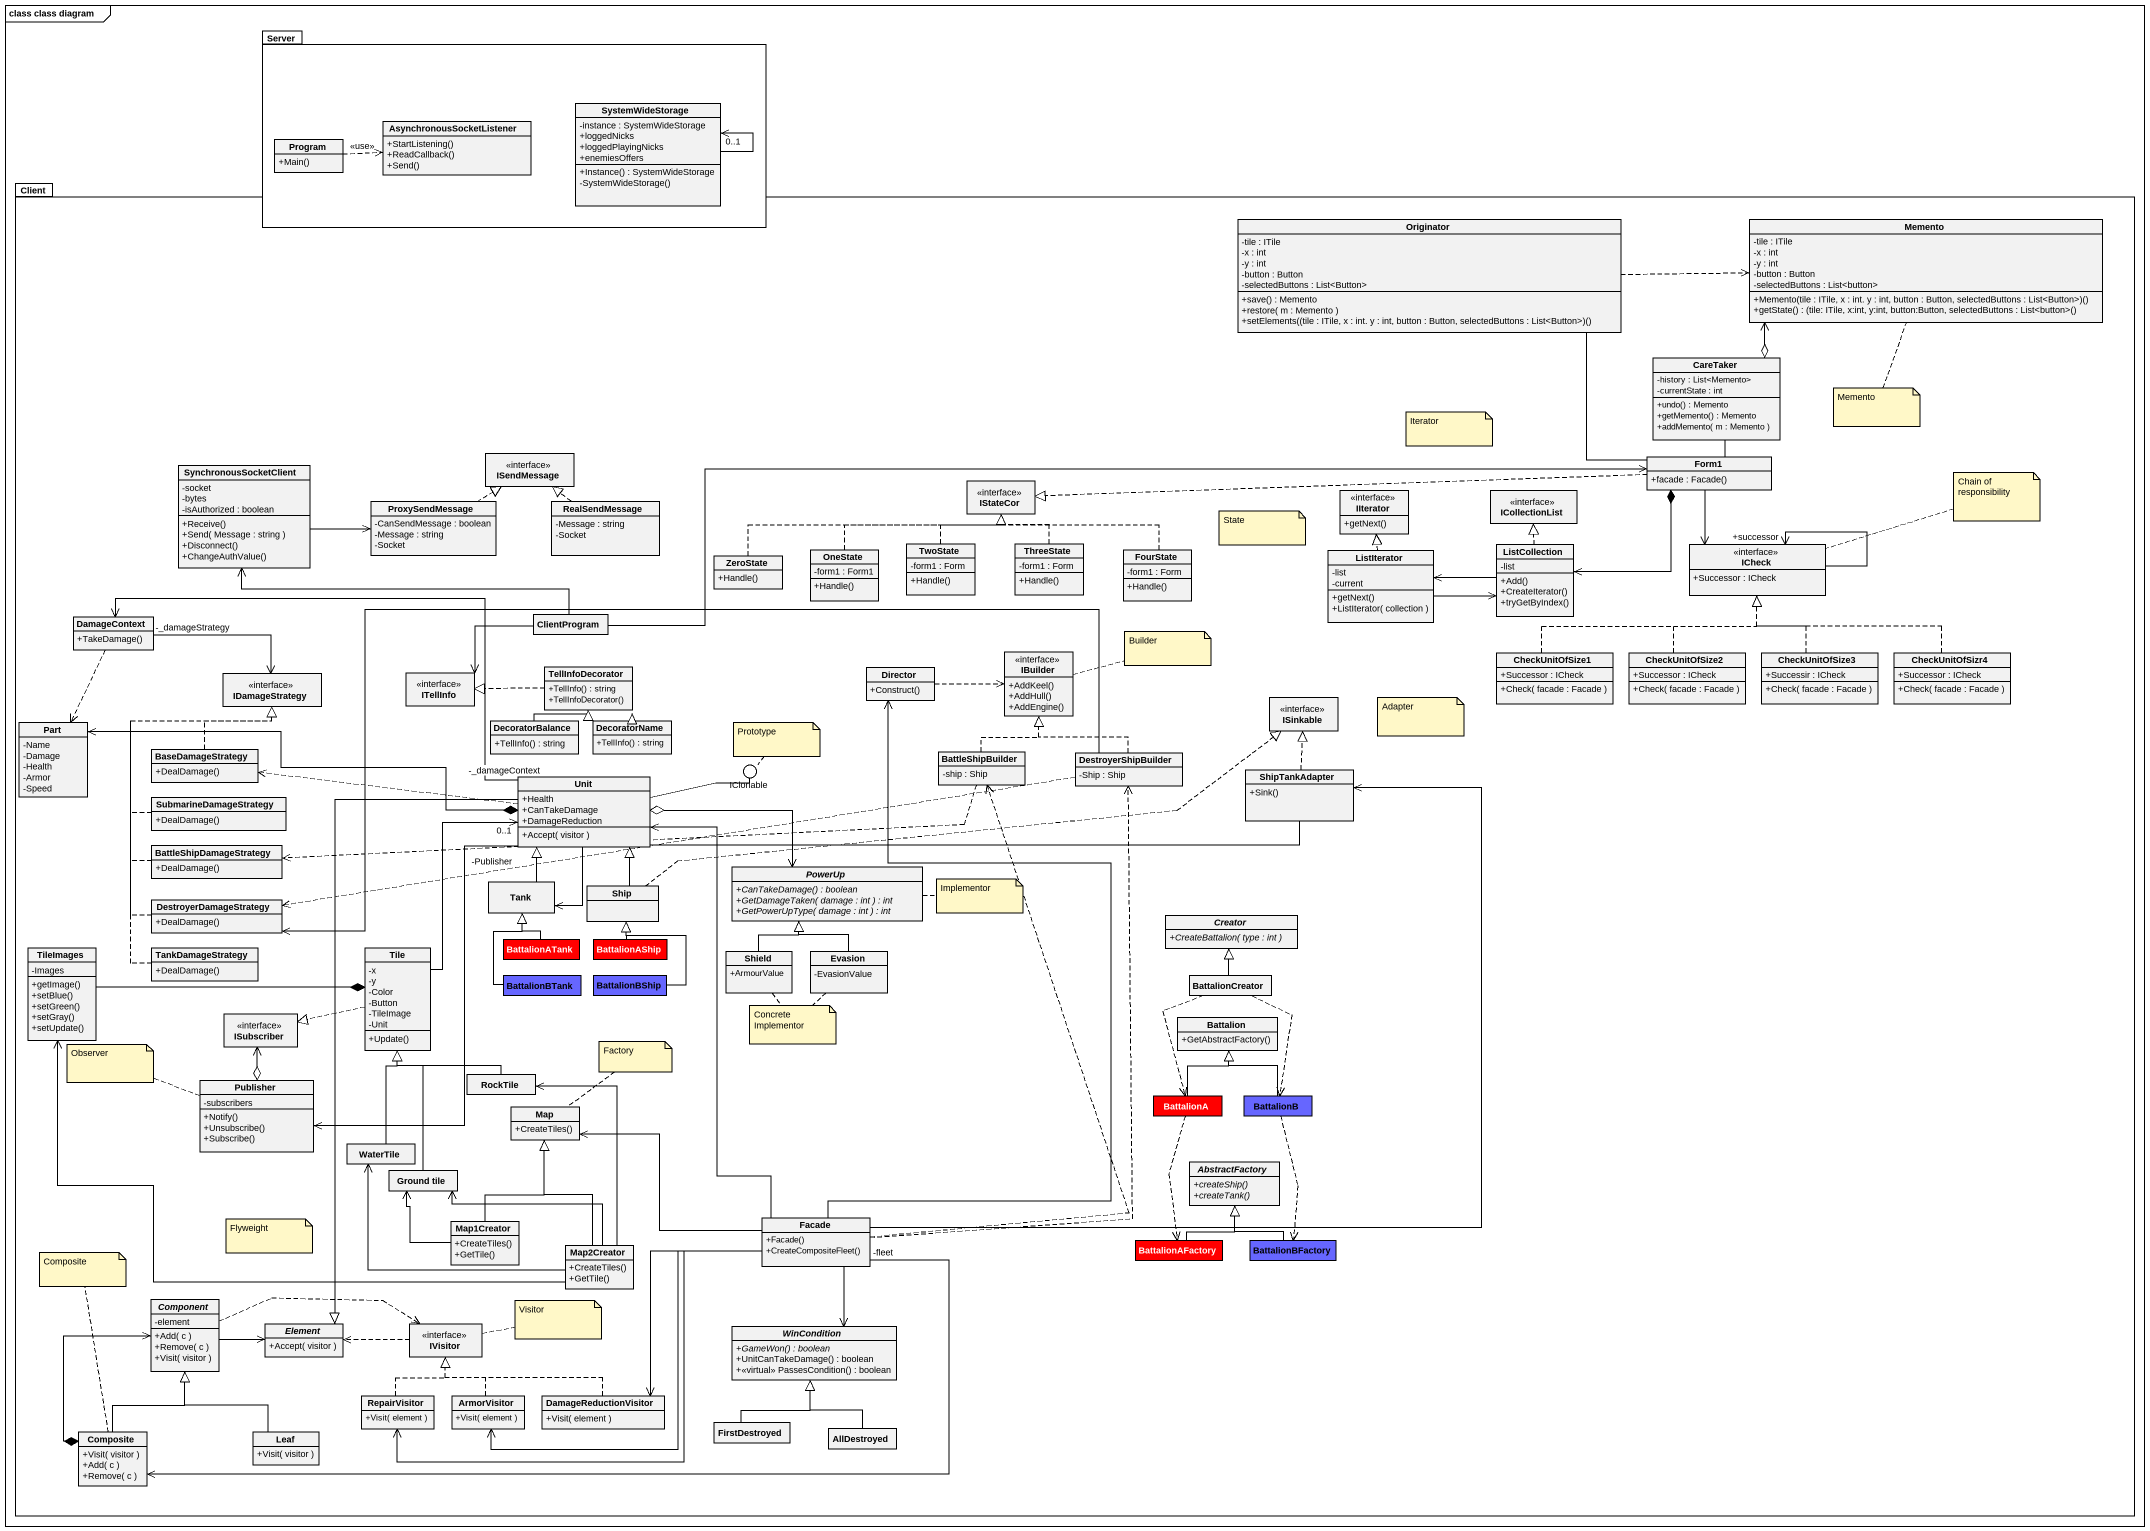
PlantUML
@startuml
mainframe class class diagram
allowmixing
hide circle
hide empty members
skinparam classAttributeIconSize 0
package Server {
  class AsynchronousSocketListener {
    +StartListening()
    +ReadCallback()
    +Send()
  }
  class SystemWideStorage {
    -instance : SystemWideStorage
    +loggedNicks
    +loggedPlayingNicks
    +enemiesOffers
    +Instance() : SystemWideStorage
    -SystemWideStorage()
  }
  class Program {
    +Main()
  }
}
package Client {
  class Originator {
    -tile : ITile
    -x : int
    -y : int
    -button : Button
    -selectedButtons : List<Button>
    +save() : Memento
    +restore( m : Memento )
    +setElements((tile : ITile, x : int. y : int, button : Button, selectedButtons : List<Button>)()
  }
  class Memento {
    -tile : ITile
    -x : int
    -y : int
    -button : Button
    -selectedButtons : List<button>
    +Memento(tile : ITile, x : int. y : int, button : Button, selectedButtons : List<Button>)()
    +getState() : (tile: ITile, x:int, y:int, button:Button, selectedButtons : List<button>()
  }
  class CareTaker {
    -history : List<Memento>
    -currentState : int
    +undo() : Memento
    +getMemento() : Memento
    +addMemento( m : Memento )
  }
  class SynchronousSocketClient {
    -socket
    -bytes
    -isAuthorized : boolean
    +Receive()
    +Send( Message : string )
    +Disconnect()
    +ChangeAuthValue()
  }
  interface ISendMessage
  class Form1 {
    +facade : Facade()
  }
  class ProxySendMessage {
    -CanSendMessage : boolean
    -Message : string
    -Socket
  }
  class RealSendMessage {
    -Message : string
    -Socket
  }
  interface IStateCor
  interface IIterator {
    +getNext()
  }
  interface ICollectionList
  class TwoState {
    -form1 : Form
    +Handle()
  }
  class ThreeState {
    -form1 : Form
    +Handle()
  }
  class ListCollection {
    -list
    +Add()
    +CreateIterator()
    +tryGetByIndex()
  }
  interface ICheck {
    +Successor : ICheck
  }
  class ZeroState {
    +Handle()
  }
  class OneState {
    -form1 : Form1
    +Handle()
  }
  class FourState {
    -form1 : Form
    +Handle()
  }
  class ListIterator {
    -list
    -current
    +getNext()
    +ListIterator( collection )
  }
  class DamageContext {
    +TakeDamage()
  }
  class ClientProgram
  interface IBuilder {
    +AddKeel()
    +AddHull()
    +AddEngine()
  }
  class CheckUnitOfSize1 {
    +Successor : ICheck
    +Check( facade : Facade )
  }
  class CheckUnitOfSize2 {
    +Successor : ICheck
    +Check( facade : Facade )
  }
  class CheckUnitOfSize3 {
    +Successir : ICheck
    +Check( facade : Facade )
  }
  class CheckUnitOfSizr4 {
    +Successor : ICheck
    +Check( facade : Facade )
  }
  interface IDamageStrategy
  interface ITellInfo
  class TellInfoDecorator {
    +TellInfo() : string
    +TellInfoDecorator()
  }
  class Director {
    +Construct()
  }
  interface ISinkable
  class Part {
    -Name
    -Damage
    -Health
    -Armor
    -Speed
  }
  class DecoratorBalance {
    +TellInfo() : string
  }
  class DecoratorName {
    +TellInfo() : string
  }
  class BaseDamageStrategy {
    +DealDamage()
  }
  class Unit {
    +Health
    +CanTakeDamage
    +DamageReduction
    +Accept( visitor )
  }
  class BattleShipBuilder {
    -ship : Ship
  }
  class DestroyerShipBuilder {
    -Ship : Ship
  }
  class ShipTankAdapter {
    +Sink()
  }
  class SubmarineDamageStrategy {
    +DealDamage()
  }
  class BattleShipDamageStrategy {
    +DealDamage()
  }
  class Tank
  class Ship
  abstract class PowerUp {
    {abstract} +CanTakeDamage() : boolean
    {abstract} +GetDamageTaken( damage : int ) : int
    {abstract} +GetPowerUpType( damage : int ) : int
  }
  class DestroyerDamageStrategy {
    +DealDamage()
  }
  abstract class Creator {
    {abstract} +CreateBattalion( type : int )
  }
  class TileImages {
    -Images
    +getImage()
    +setBlue()
    +setGreen()
    +setGray()
    +setUpdate()
  }
  class TankDamageStrategy {
    +DealDamage()
  }
  class Tile {
    -x
    -y
    -Color
    -Button
    -TileImage
    -Unit
    +Update()
  }
  class BattalionATank #FF0000
  class BattalionAShip #FF0000
  class Shield {
    +ArmourValue
  }
  class Evasion {
    -EvasionValue
  }
  class BattalionBTank #6666FF
  class BattalionBShip #6666FF
  class BattalionCreator
  interface ISubscriber
  class Battalion {
    +GetAbstractFactory()
  }
  class Publisher {
    -subscribers
    +Notify()
    +Unsubscribe()
    +Subscribe()
  }
  class RockTile
  class "Map" as Map_ {
    +CreateTiles()
  }
  class BattalionA #FF0000
  class BattalionB #6666FF
  class WaterTile
  abstract class AbstractFactory {
    {abstract} +createShip()
    {abstract} +createTank()
  }
  class "Ground tile" as Ground_tile
  class Map1Creator {
    +CreateTiles()
    +GetTile()
  }
  class Map2Creator {
    +CreateTiles()
    +GetTile()
  }
  class Facade {
    +Facade()
    +CreateCompositeFleet()
  }
  class BattalionAFactory #FF0000
  class BattalionBFactory #6666FF
  abstract class "Component" as Component_ {
    -element
    +Add( c )
    +Remove( c )
    +Visit( visitor )
  }
  abstract class Element {
    +Accept( visitor )
  }
  interface IVisitor
  abstract class WinCondition {
    {abstract} +GameWon() : boolean
    +UnitCanTakeDamage() : boolean
    +<<virtual>> PassesCondition() : boolean
  }
  class RepairVisitor {
    +Visit( element )
  }
  class ArmorVisitor {
    +Visit( element )
  }
  class DamageReductionVisitor {
    +Visit( element )
  }
  class Composite {
    +Visit( visitor )
    +Add( c )
    +Remove( c )
  }
  class Leaf {
    +Visit( visitor )
  }
  class FirstDestroyed
  class AllDestroyed
}
() IClonable
Client -left- IClonable
SystemWideStorage --> "0..1" SystemWideStorage
Program .right.> AsynchronousSocketListener : <<use>>
Originator .right.> Memento
CareTaker o-up-> Memento
SynchronousSocketClient -right-> ProxySendMessage
Form1 -up- Originator
Form1 -up- CareTaker
Form1 .left.|> IStateCor
Form1 *--> ListCollection
Form1 --> ICheck
ProxySendMessage .up.|> ISendMessage
RealSendMessage .up.|> ISendMessage
TwoState .up.|> IStateCor
ThreeState .up.|> IStateCor
ListCollection .up.|> ICollectionList
ListCollection -left-> ListIterator
ICheck --> "+successor" ICheck
ZeroState .right.|> IStateCor
OneState .right.|> IStateCor
FourState .left.|> IStateCor
ListIterator .up.|> IIterator
ListIterator -right-> ListCollection
DamageContext "-_damageStrategy" -right-> IDamageStrategy
DamageContext ..> Part
ClientProgram -left-> SynchronousSocketClient
ClientProgram -right-> Form1
ClientProgram -left-> ITellInfo
CheckUnitOfSize1 .right.|> ICheck
CheckUnitOfSize2 .up.|> ICheck
CheckUnitOfSize3 .up.|> ICheck
CheckUnitOfSizr4 .left.|> ICheck
TellInfoDecorator .left.|> ITellInfo
Director .right.> IBuilder
DecoratorBalance -up-|> TellInfoDecorator
DecoratorName -up-|> TellInfoDecorator
BaseDamageStrategy .up.|> IDamageStrategy
Unit "-_damageContext" -left-> DamageContext
Unit *-left-> Part
Unit .left.> BaseDamageStrategy
Unit -right- IClonable
Unit o-right-> PowerUp
Unit "-Publisher" --> Publisher
Unit --|> Element
BattleShipBuilder .up.|> IBuilder
BattleShipBuilder .left.> BattleShipDamageStrategy
DestroyerShipBuilder .up.|> IBuilder
DestroyerShipBuilder -left-> DestroyerDamageStrategy
DestroyerShipBuilder .left.> DestroyerDamageStrategy
ShipTankAdapter .up.|> ISinkable
ShipTankAdapter -left-> Tank
SubmarineDamageStrategy .up.|> IDamageStrategy
BattleShipDamageStrategy .up.|> IDamageStrategy
Tank -up-|> Unit
Ship .right.|> ISinkable
Ship -up-|> Unit
DestroyerDamageStrategy .up.|> IDamageStrategy
TankDamageStrategy .up.|> IDamageStrategy
Tile -up-> "0..1" Unit
Tile *-left- TileImages
Tile .left.|> ISubscriber
BattalionATank -up-|> Tank
BattalionAShip -up-|> Ship
Shield -up-|> PowerUp
Evasion -up-|> PowerUp
BattalionBTank -up-|> Tank
BattalionBShip -up-|> Ship
BattalionCreator -up-|> Creator
BattalionCreator ..> BattalionA
BattalionCreator ..> BattalionB
Publisher o-up-> ISubscriber
RockTile -up-|> Tile
BattalionA -up-|> Battalion
BattalionA ..> BattalionAFactory
BattalionB -up-|> Battalion
BattalionB ..> BattalionBFactory
WaterTile -up-|> Tile
Ground_tile -up-|> Tile
Map1Creator -up-|> Map_
Map1Creator -up-> Ground_tile
Map2Creator -left-> TileImages
Map2Creator -up-> RockTile
Map2Creator -up-|> Map_
Map2Creator -left-> WaterTile
Map2Creator -left-> Ground_tile
Facade -up-> Director
Facade -up-> Unit
Facade .up.> BattleShipBuilder
Facade .up.> DestroyerShipBuilder
Facade -up-> ShipTankAdapter
Facade -left-> Map_
Facade --> WinCondition
Facade -left-> RepairVisitor
Facade -left-> ArmorVisitor
Facade --> DamageReductionVisitor
Facade "-fleet" -left-> Composite
BattalionAFactory -up-|> AbstractFactory
BattalionBFactory -up-|> AbstractFactory
Component_ -right-> Element
Component_ .right.> IVisitor
IVisitor .left.> Element
RepairVisitor .up.|> IVisitor
ArmorVisitor .up.|> IVisitor
DamageReductionVisitor .left.|> IVisitor
Composite -up-|> Component_
Composite *-up-> Component_
Leaf -up-|> Component_
FirstDestroyed -up-|> WinCondition
AllDestroyed -up-|> WinCondition
note bottom of Memento : Memento
note as N2
  Iterator
end note
note right of ICheck : Chain of responsibility
note as N4
  State
end note
note right of IBuilder : Builder
note as N6
  Adapter
end note
note top of IClonable : Prototype
note right of PowerUp : Implementor
note as N9
  Concrete Implementor
end note
N9 .. Evasion
N9 .. Shield
note left of Publisher : Observer
note top of Map_ : Factory
note as N12
  Flyweight
end note
note top of Composite : Composite
note right of IVisitor : Visitor
@enduml
